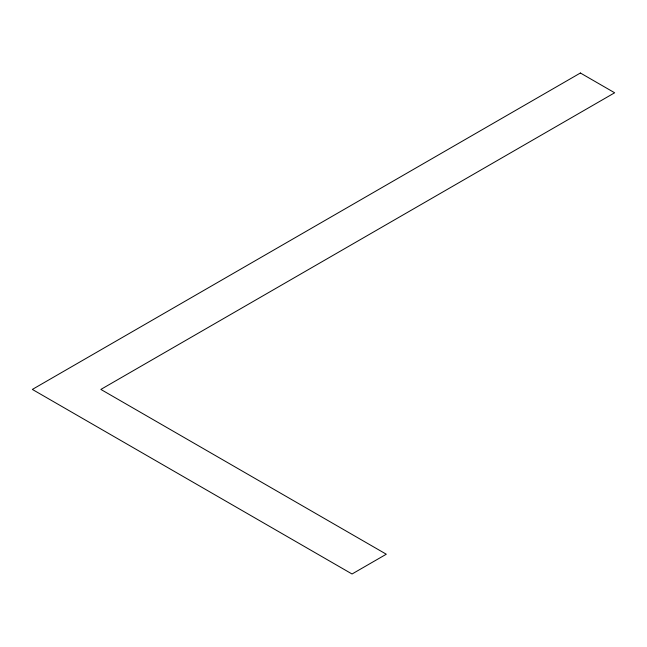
<?xml version="1.0" encoding="UTF-8"?>
<svg xmlns="http://www.w3.org/2000/svg" width="647" height="647" viewBox="0 0 647 647"><rect width="100%" height="100%" fill="white"/><g stroke="black" fill="none" stroke-linecap="round" stroke-linejoin="round"><path stroke-width="0.97" d="M580.399 73.006L32.35 389.421L352.041 573.994L386.299 554.22L100.859 389.421L614.65 92.78L580.399 73.006"/></g></svg>
